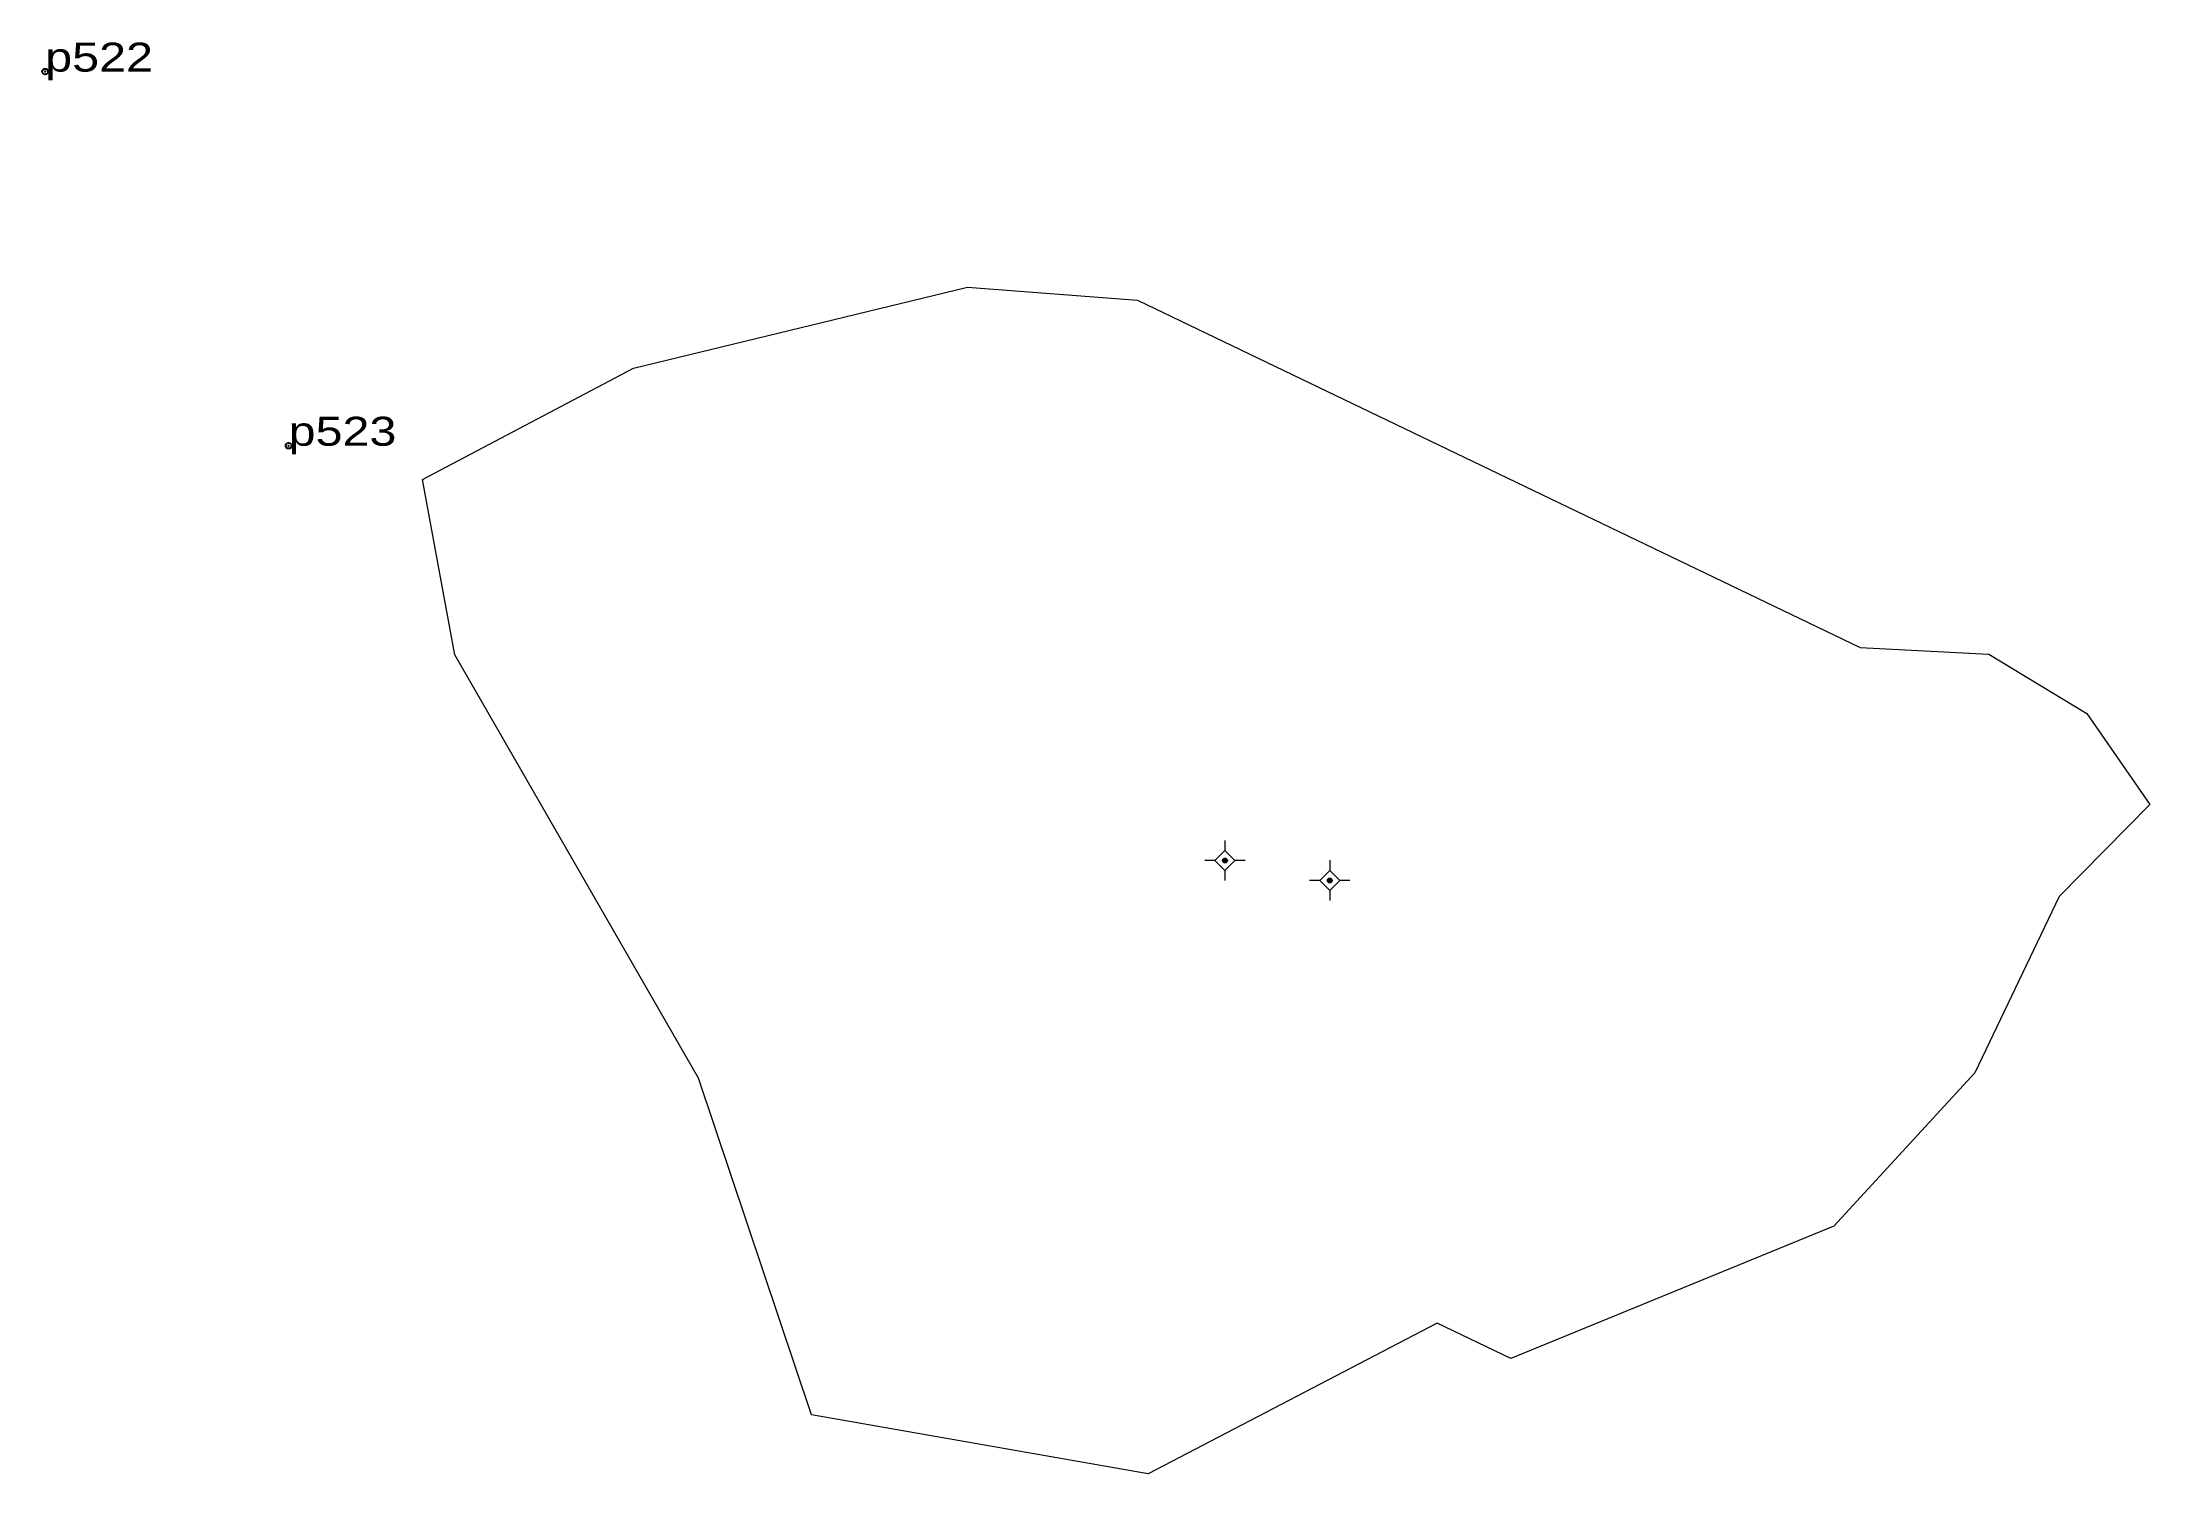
# Model space of a CAD drawing. Header units: metres. Extents: x 544786 to 552978, y 1845756 to 1849458.
# Drawn here: x 549784.1 to 549915.1, y 1845755.7 to 1845844.6 of the extents above.
import ezdxf

# ---------------------------------------------------------------- set-up
doc = ezdxf.new("R2010")
doc.units = ezdxf.units.M
doc.header["$LTSCALE"] = 0.72
doc.header["$PDMODE"] = 32
doc.header["$PDSIZE"] = 0.36
doc.layers.add('12', color=7, linetype='Continuous')
doc.layers.add('7', color=7, linetype='Continuous')
for name, color, linetype, lineweight in [('17', 7, 'Continuous', 13), ('20', 7, 'Continuous', 13), ('22', 7, 'Continuous', 13)]:
    doc.layers.add(name, color=color, linetype=linetype, lineweight=lineweight)

msp = doc.modelspace()

# ---------------------------------------------------------------- hatches: boundary and pattern name
at = {"layer": '17'}
msp.add_hatch(color=256, dxfattribs=at).paths.add_polyline_path([(549857.77, 1845793.79, 1), (549857.47, 1845793.79, 1)])
at = {"layer": '22'}
msp.add_hatch(color=256, dxfattribs=at).paths.add_polyline_path([(549864.28, 1845792.55, 1), (549863.98, 1845792.55, 1)])

# ---------------------------------------------------------------- linework, layer by layer
at = {"layer": '17'}
for p, q in [((549857.62, 1845795.04), (549857.62, 1845794.42)), ((549856.99, 1845793.79), (549856.37, 1845793.79)), ((549857.62, 1845793.17), (549857.62, 1845792.54)), ((549858.87, 1845793.79), (549858.24, 1845793.79))]:
    msp.add_line(p, q, dxfattribs=at)
msp.add_lwpolyline([(549857.62, 1845794.42), (549856.99, 1845793.79), (549857.62, 1845793.17), (549858.24, 1845793.79)], close=True, dxfattribs=at)
msp.add_circle((549857.62, 1845793.79), 0.15, dxfattribs=at)
at = {"layer": '20'}
msp.add_lwpolyline([(549915.07, 1845797.26), (549909.43, 1845791.56), (549904.2, 1845780.61), (549895.45, 1845771.09), (549875.38, 1845762.87), (549870.8, 1845765.07), (549852.84, 1845755.71), (549831.94, 1845759.38), (549824.92, 1845780.27), (549809.78, 1845806.55), (549807.78, 1845817.45), (549820.88, 1845824.35), (549841.62, 1845829.39), (549852.19, 1845828.57), (549897.07, 1845807.02), (549905.06, 1845806.61), (549911.15, 1845802.92)], close=True, dxfattribs=at)
at = {"layer": '22'}
for p, q in [((549864.13, 1845793.8), (549864.13, 1845793.17)), ((549863.51, 1845792.55), (549862.88, 1845792.55)), ((549864.13, 1845791.93), (549864.13, 1845791.3)), ((549865.38, 1845792.55), (549864.75, 1845792.55))]:
    msp.add_line(p, q, dxfattribs=at)
msp.add_lwpolyline([(549864.13, 1845793.17), (549863.51, 1845792.55), (549864.13, 1845791.93), (549864.75, 1845792.55)], close=True, dxfattribs=at)
msp.add_circle((549864.13, 1845792.55), 0.15, dxfattribs=at)
at = {"layer": '7'}
for p in [(549784.33, 1845842.77), (549799.46, 1845819.54)]:
    msp.add_point(p, dxfattribs=at)

# ---------------------------------------------------------------- texts
at = {"layer": '12', "width": 1.25}
for s, p in [('p522', (549784.34, 1845842.77)), ('p523', (549799.46, 1845819.54))]:
    msp.add_text(s, height=1.8, dxfattribs=at).set_placement(p)

doc.saveas('drawing.dxf')
